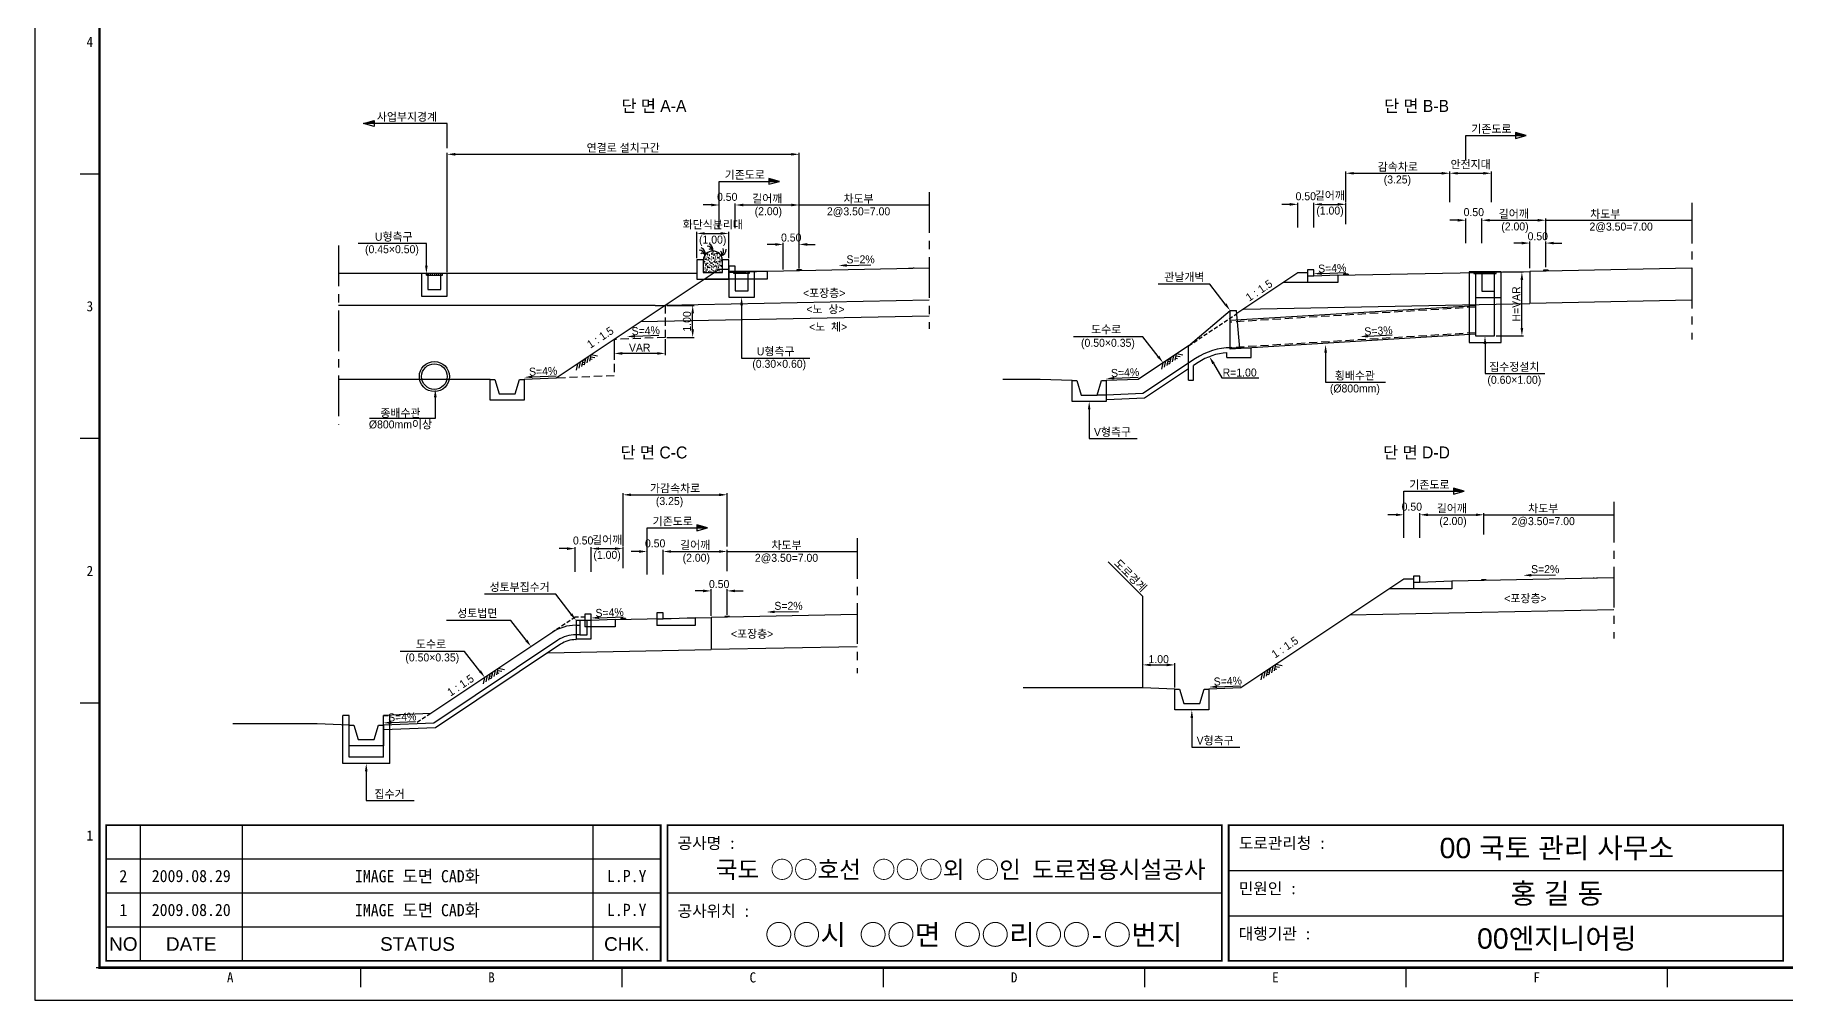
# Model space of a CAD drawing. Header units: millimetres. Extents: x 488 to 911, y 6 to 306.
# Drawn here: x 487.6 to 761.1, y 6.5 to 157.2 of the extents above; entities that cross this region are included whole.
import ezdxf
from ezdxf.enums import TextEntityAlignment as Align

# ---------------------------------------------------------------- set-up
doc = ezdxf.new("R2010")
doc.units = ezdxf.units.MM
doc.header["$LTSCALE"] = 0.2
doc.linetypes.add('CENTER', pattern=[50.8, 31.75, -6.35, 6.35, -6.35])
doc.linetypes.add('HIDDEN', pattern=[9.525, 6.35, -3.175])
for name, color, linetype in [('CC-BNCH-0005', 5, 'Continuous'), ('CC-GSTR-0004', 4, 'Continuous'), ('CZ-DIMT-0002', 7, 'Continuous'), ('CZ-EXST-0002', 1, 'Continuous'), ('CZ-LIN1-0007', 7, 'Continuous'), ('CZ-LIN2-0003', 3, 'Continuous'), ('CZ-LINE-0001', 7, 'Continuous'), ('CZ-TEXT-BOX0', 7, 'Continuous'), ('TITLE', 7, 'Continuous')]:
    doc.layers.add(name, color=color, linetype=linetype)
doc.styles.add('견고딕', font='arial.ttf')
doc.styles.add('돋움', font='')
doc.styles.add('돋음체', font='')
doc.styles.get('돋움').set_extended_font_data('Dotum')
doc.styles.get('돋음체').set_extended_font_data('DotumChe')

msp = doc.modelspace()

# ---------------------------------------------------------------- hatches: boundary and pattern name
at = {"layer": 'CZ-EXST-0002'}
h = msp.add_hatch(dxfattribs=at)
h.set_pattern_fill('AR-SAND', color=256, scale=0.01, style=0)
h.set_pattern_definition([(37.5, (496.80214, 10.9624), (-0.0160003, 0.4894132), [0, -0.38608, 0, -0.4318, 0, -0.41275]), (7.5, (496.80214, 10.9624), (0.4495233, 0.716825), [0, -0.20828, 0, -0.34798, 0, -0.13335]), (327.5, (496.4897, 10.9624), (0.7909924, 0.0014372), [0, -0.127, 0, -0.4572, 0, -0.5969]), (317.5, (496.4897, 10.9624), (0.7635565, 0.2229293), [0, -0.0635, 0, -0.29972, 0, -0.3429])])
h.paths.add_polyline_path([(591.96, 122.08), (591.96, 120.08), (593.71, 120.08), (594.46, 120.58), (594.96, 120.58), (594.96, 122.08, 0.91737)])
h.paths.add_polyline_path([(594.96, 120.08), (594.96, 120.58), (594.46, 120.58), (593.71, 120.08)], flags=17)
h = msp.add_hatch(dxfattribs=at)
h.set_pattern_fill('ANSI31', color=256, scale=0.1, angle=45, style=0)
h.set_pattern_definition([(90, (691.47332, 54.71347), (-0.3175, 6e-17), [])])
h.paths.add_polyline_path([(713.35, 120.19), (713.35, 119.94), (715.85, 119.94), (715.85, 120.19)])
at = {"layer": 'CZ-LIN1-0007'}
for points in [[(606.58, 120.37), (606.58, 120.5), (607.33, 120.51), (607.33, 120.39)], [(624.08, 120.72), (624.08, 120.85), (624.83, 120.86), (624.83, 120.74)], [(723.23, 120.32), (723.23, 120.45), (723.98, 120.46), (723.98, 120.34)], [(691.98, 119.7), (691.98, 119.82), (692.73, 119.84), (692.73, 119.71)], [(713.54, 71.97), (713.54, 72.1), (714.29, 72.11), (714.29, 71.99)], [(731.04, 72.32), (731.04, 72.45), (731.79, 72.46), (731.79, 72.34)], [(579.07, 65.91), (579.07, 66.04), (579.82, 66.05), (579.82, 65.93)], [(595.32, 66.24), (595.32, 66.36), (596.07, 66.38), (596.07, 66.25)]]:
    msp.add_hatch(color=256, dxfattribs=at).paths.add_polyline_path(points)
at = {"layer": 'CZ-LIN2-0003'}
h = msp.add_hatch(dxfattribs=at)
h.set_pattern_fill('ANSI31', color=256, scale=0.1, angle=45, style=0)
h.set_pattern_definition([(90, (526.82573, 54.45347), (-0.3175, 6e-17), [])])
h.paths.add_polyline_path([(548.71, 119.93), (548.71, 119.68), (551.21, 119.68), (551.21, 119.93)])
h = msp.add_hatch(dxfattribs=at)
h.set_pattern_fill('ANSI31', color=256, scale=0.1, angle=45, style=0)
h.set_pattern_definition([(90, (574.82573, 54.76347), (-0.3175, 6e-17), [])])
h.paths.add_polyline_path([(596.71, 120.24), (596.71, 119.99), (599.21, 119.99), (599.21, 120.24)])
h = msp.add_hatch(dxfattribs=at)
h.set_pattern_fill('ANSI31', color=256, scale=0.1, angle=45, style=0)
h.set_pattern_definition([(90, (690.47332, 54.71347), (-0.3175, 6e-17), [])])
h.paths.add_polyline_path([(712.35, 120.19), (712.35, 119.94), (715.85, 119.94), (715.85, 120.19)])
at = {"layer": 'CZ-LINE-0001'}
for points in [[(540.54, 143.39), (540.54, 143.85), (538.89, 143.39)], [(718.88, 141.51), (718.88, 141.97), (720.52, 141.51)], [(602.23, 134.34), (602.23, 134.79), (603.88, 134.34)], [(709.19, 85.94), (709.19, 86.4), (710.84, 85.94)], [(590.97, 80.2), (590.97, 80.66), (592.62, 80.2)]]:
    msp.add_hatch(color=256, dxfattribs=at).paths.add_polyline_path(points)

# ---------------------------------------------------------------- linework, layer by layer
at = {"layer": 'CC-BNCH-0005', "color": 1, "linetype": 'HIDDEN'}
for points in [[(586.03, 114.96), (586.03, 109.96), (578.05, 109.64)], [(578.05, 109.64), (578.05, 103.98), (569.01, 103.61)]]:
    msp.add_lwpolyline(points, dxfattribs=at)
at = {"layer": 'CC-GSTR-0004'}
for p, q in [((686.35, 120.53), (686.35, 118.53)), ((687.35, 120.53), (686.35, 120.53)), ((687.35, 119.53), (687.35, 120.53)), ((687.35, 119.53), (686.35, 119.53)), ((691.1, 118.53), (686.35, 118.53)), ((691.1, 119.68), (687.35, 119.53)), ((691.1, 119.68), (691.1, 118.53)), ((574.45, 66.75), (573.45, 66.75)), ((573.45, 66.75), (573.45, 64.75)), ((574.45, 65.75), (573.45, 65.75)), ((574.45, 65.75), (574.45, 66.75)), ((578.2, 65.9), (574.45, 65.75)), ((578.2, 65.9), (578.2, 64.75)), ((578.2, 64.75), (573.45, 64.75))]:
    msp.add_line(p, q, dxfattribs=at)
at = {"layer": 'CZ-EXST-0002'}
for p, q in [((594.46, 120.58), (569.01, 103.61)), ((595.96, 120.58), (594.46, 120.58)), ((595.96, 121.08), (595.96, 119.08)), ((596.96, 121.08), (595.96, 121.08)), ((596.96, 120.08), (596.96, 121.08)), ((627.28, 120.79), (601.96, 120.28)), ((746.43, 120.79), (721.1, 120.28)), ((595.96, 119.08), (592.21, 119.08)), ((596.96, 120.12), (595.96, 120.12)), ((601.96, 119.08), (595.96, 119.08)), ((601.96, 120.28), (596.96, 120.08)), ((601.96, 120.28), (601.96, 119.08)), ((712.6, 120.19), (712.6, 116.19)), ((716.6, 120.19), (712.6, 120.19)), ((713.6, 120.19), (713.6, 117.19)), ((715.6, 117.19), (715.6, 120.19)), ((716.6, 116.19), (716.6, 120.19)), ((627.28, 115.79), (586.03, 114.96)), ((712.6, 116.19), (716.6, 116.19)), ((713.6, 117.19), (715.6, 117.19)), ((746.43, 115.79), (721.1, 115.28)), ((627.28, 113.29), (582.16, 112.38)), ((558.66, 103.41), (534.97, 103.41)), ((569.01, 103.61), (564.01, 103.41)), ((585.7, 66.95), (584.7, 66.95)), ((584.7, 66.95), (584.7, 64.95)), ((585.7, 65.95), (584.7, 65.95)), ((585.7, 65.95), (585.7, 66.95)), ((590.7, 66.15), (585.7, 65.95)), ((590.7, 66.15), (590.7, 64.95)), ((616.03, 66.65), (593.2, 66.2)), ((590.7, 64.95), (584.7, 64.95)), ((616.03, 61.65), (593.2, 61.2)), ((531.64, 49.61), (518.47, 49.61)), ((536.64, 49.41), (531.64, 49.61))]:
    msp.add_line(p, q, dxfattribs=at)
for points in [[(713.35, 120.19), (713.35, 119.94), (715.85, 119.94), (715.85, 120.19)], [(564.01, 103.41), (564.01, 100.16), (558.66, 100.16), (558.66, 103.41), (559.41, 103.41), (560.08, 101.16), (562.58, 101.16), (563.26, 103.41), (563.26, 103.41)], [(541.99, 49.41), (541.99, 46.16), (536.64, 46.16), (536.64, 49.41), (537.39, 49.41), (538.06, 47.16), (540.56, 47.16), (541.24, 49.41), (541.24, 49.41)]]:
    msp.add_lwpolyline(points, close=True, dxfattribs=at)
at = {"layer": 'CZ-LIN1-0007'}
for p, q in [((607.33, 120.51), (606.58, 120.5)), ((606.58, 120.5), (606.58, 120.37)), ((607.33, 120.51), (607.33, 120.39)), ((624.08, 120.85), (624.08, 120.72)), ((624.83, 120.86), (624.83, 120.74)), ((723.98, 120.46), (723.23, 120.45)), ((723.23, 120.45), (723.23, 120.32)), ((723.98, 120.46), (723.98, 120.34)), ((692.73, 119.84), (691.98, 119.82)), ((691.98, 119.82), (691.98, 119.7)), ((692.73, 119.84), (692.73, 119.71)), ((714.29, 72.11), (713.54, 72.1)), ((713.54, 72.1), (713.54, 71.97)), ((714.29, 72.11), (714.29, 71.99)), ((731.04, 72.45), (731.04, 72.32)), ((731.79, 72.46), (731.79, 72.34)), ((579.82, 66.05), (579.07, 66.04)), ((579.07, 66.04), (579.07, 65.91)), ((579.82, 66.05), (579.82, 65.93)), ((596.07, 66.38), (595.32, 66.36)), ((595.32, 66.36), (595.32, 66.24)), ((596.07, 66.38), (596.07, 66.25))]:
    msp.add_line(p, q, dxfattribs=at)
at = {"layer": 'CZ-LIN2-0003'}
for p, q in [((590.96, 122.08), (590.96, 119.08)), ((591.96, 122.08), (590.96, 122.08)), ((591.96, 122.08), (591.96, 120.08)), ((594.96, 120.08), (594.96, 122.08)), ((595.96, 122.08), (594.96, 122.08)), ((595.96, 119.08), (595.96, 122.08)), ((590.96, 119.93), (534.97, 119.93)), ((547.96, 119.93), (547.96, 116.43)), ((551.96, 119.93), (547.96, 119.93)), ((548.96, 119.93), (548.96, 117.43)), ((550.96, 117.43), (550.96, 119.93)), ((551.96, 116.43), (551.96, 119.93)), ((590.96, 119.08), (595.96, 119.08)), ((591.96, 120.08), (594.96, 120.08)), ((599.96, 120.24), (595.96, 120.24)), ((595.96, 120.24), (595.96, 116.24)), ((596.96, 120.24), (596.96, 117.24)), ((598.96, 117.24), (598.96, 120.24)), ((601.96, 120.28), (599.96, 120.24)), ((599.96, 116.24), (599.96, 120.24)), ((684.85, 120.03), (675.34, 113.68)), ((686.35, 118.53), (682.6, 118.53)), ((686.35, 120.03), (684.85, 120.03)), ((711.6, 120.19), (711.6, 109.19)), ((712.6, 120.19), (711.6, 120.19)), ((712.6, 120.19), (712.6, 110.19)), ((715.6, 110.19), (715.6, 120.19)), ((716.6, 120.19), (715.6, 120.19)), ((716.6, 109.19), (716.6, 120.19)), ((721.1, 120.28), (721.1, 115.28)), ((584.46, 114.93), (534.97, 114.93)), ((547.96, 116.43), (551.96, 116.43)), ((548.96, 117.43), (550.96, 117.43)), ((595.96, 116.24), (599.96, 116.24)), ((596.96, 117.24), (598.96, 117.24)), ((712.6, 114.92), (674.29, 112.59)), ((667.8, 108.66), (674.29, 114.18)), ((674.29, 108.12), (674.29, 114.18)), ((674.29, 114.18), (675.29, 114.18)), ((675.79, 108.21), (675.29, 114.18)), ((712.6, 110.45), (674.29, 108.12)), ((712.6, 110.19), (715.6, 110.19)), ((667.8, 108.66), (659.93, 103.41)), ((667.8, 103.3), (667.8, 108.66)), ((673.79, 106.85), (673.79, 107.6)), ((673.79, 106.85), (677.55, 106.85)), ((674.29, 108.35), (677.55, 108.35)), ((677.55, 106.85), (677.55, 108.35)), ((711.6, 109.19), (716.6, 109.19)), ((668.88, 106.67), (660.66, 101.19)), ((667.8, 105.05), (660.9, 100.45)), ((669.29, 106.05), (668.55, 105.55)), ((668.55, 103.3), (668.55, 105.55)), ((644.58, 103.41), (638.78, 103.41)), ((649.58, 103.21), (644.58, 103.41)), ((659.93, 103.41), (654.93, 103.21)), ((667.8, 103.3), (668.55, 103.3)), ((660.66, 101.19), (654.93, 100.96)), ((660.9, 100.45), (654.96, 100.21)), ((701.42, 72.18), (692.99, 66.56)), ((702.92, 72.18), (701.42, 72.18)), ((703.92, 72.68), (702.92, 72.68)), ((702.92, 72.68), (702.92, 70.68)), ((703.92, 71.68), (702.92, 71.68)), ((703.92, 71.68), (703.92, 72.68)), ((708.92, 71.88), (703.92, 71.68)), ((734.24, 72.39), (708.92, 71.88)), ((708.92, 71.88), (708.92, 70.68)), ((702.92, 70.68), (699.17, 70.68)), ((708.92, 70.68), (702.92, 70.68)), ((572.1, 65.75), (572.1, 62.9)), ((574.45, 65.75), (572.1, 65.75)), ((572.7, 65.75), (572.7, 63.5)), ((573.85, 63.5), (573.85, 65.75)), ((574.45, 62.9), (574.45, 65.75)), ((593.2, 66.2), (593.2, 61.2)), ((692.99, 66.56), (675.97, 55.22)), ((734.24, 67.39), (692.99, 66.56)), ((568.44, 63.91), (549.38, 51.2)), ((572.04, 65), (572.7, 65)), ((572.7, 63.5), (572.04, 63.5)), ((572.7, 63.5), (573.85, 63.5)), ((569.27, 62.66), (549.87, 49.72)), ((569.68, 62.03), (550.11, 48.98)), ((572.04, 62.75), (572.1, 62.75)), ((572.1, 62.9), (574.45, 62.9)), ((572.1, 62.9), (572.1, 62.75)), ((660.62, 55.22), (641.94, 55.22)), ((665.62, 55.02), (660.62, 55.22)), ((675.97, 55.22), (670.97, 55.02)), ((536.64, 50.91), (535.64, 50.91)), ((535.64, 43.41), (535.64, 50.91)), ((536.64, 44.41), (536.64, 50.91)), ((549.38, 51.2), (541.99, 50.91)), ((541.99, 49.41), (541.99, 50.91)), ((541.99, 44.41), (541.99, 50.91)), ((541.99, 50.91), (542.74, 50.91)), ((549.87, 49.72), (541.99, 49.41)), ((542.99, 43.41), (542.99, 50.91)), ((550.11, 48.98), (541.99, 48.66)), ((541.99, 44.41), (536.64, 44.41)), ((542.99, 43.41), (535.64, 43.41))]:
    msp.add_line(p, q, dxfattribs=at)
at = {"layer": 'CZ-LIN2-0003', "linetype": 'HIDDEN'}
for p, q in [((712.6, 114.69), (674.29, 112.35)), ((712.6, 110.69), (674.29, 108.35))]:
    msp.add_line(p, q, dxfattribs=at)
at = {"layer": 'CZ-LIN2-0003'}
for points in [[(548.71, 119.93), (548.71, 119.68), (551.21, 119.68), (551.21, 119.93)], [(596.71, 120.24), (596.71, 119.99), (599.21, 119.99), (599.21, 120.24)], [(712.35, 120.19), (712.35, 119.94), (715.85, 119.94), (715.85, 120.19)], [(654.93, 103.21), (654.93, 99.96), (649.58, 99.96), (649.58, 103.21), (650.33, 103.21), (651.01, 100.96), (653.51, 100.96), (654.18, 103.21), (654.18, 103.21)], [(670.97, 55.02), (670.97, 51.77), (665.62, 51.77), (665.62, 55.02), (666.37, 55.02), (667.05, 52.77), (669.55, 52.77), (670.22, 55.02), (670.22, 55.02)]]:
    msp.add_lwpolyline(points, close=True, dxfattribs=at)
for points in [[(691.1, 119.68), (721.1, 120.28)], [(584.46, 114.93), (586.03, 114.96)], [(676.39, 114.38), (721.1, 115.28)], [(578.2, 65.9), (593.2, 66.2)], [(567.66, 60.69), (593.2, 61.2)]]:
    msp.add_lwpolyline(points, dxfattribs=at)
for radius in [2.35, 2]:
    msp.add_circle((549.96, 103.85), radius, dxfattribs=at)
for centre, radius, start, end in [((591.36, 122.71), 0.88, 7.8639, 92.7752), ((591.82, 122.68), 0.44, 19.771, 124.0366), ((591.25, 123.05), 1, 347.1802, 67.3267), ((593.46, 121.95), 1.51, 4.9353, 175.0647), ((592.6, 123.33), 0.88, 7.8639, 92.7752), ((593.06, 123.31), 0.44, 19.771, 124.0366), ((592.49, 123.68), 1, 347.1802, 67.3267), ((594.44, 123.04), 0.44, 314.5172, 58.7828), ((594.27, 123.47), 0.88, 302.6102, 27.5214), ((594.54, 123.71), 1, 281.9264, 2.0729), ((674.42, 98.35), 10, 90, 123.6901), ((674.42, 98.35), 9.25, 93.9089, 123.6901), ((572.04, 58.5), 6.5, 90, 123.6901), ((572.04, 58.5), 5, 90, 123.6901), ((572.04, 58.5), 4.25, 90, 123.6901)]:
    msp.add_arc(centre, radius, start, end, dxfattribs=at)
at = {"layer": 'CZ-LINE-0001'}
for p, q in [((538.89, 143.39), (540.54, 143.85)), ((551.96, 143.39), (538.89, 143.39)), ((540.54, 142.93), (538.89, 143.39)), ((540.54, 143.85), (540.54, 142.93)), ((551.96, 139.53), (551.96, 143.39)), ((711.1, 137.65), (711.1, 141.51)), ((711.1, 141.51), (720.52, 141.51)), ((720.52, 141.51), (718.88, 141.97)), ((718.88, 141.97), (718.88, 141.05)), ((718.88, 141.05), (720.52, 141.51)), ((551.96, 120.18), (551.96, 138.82)), ((553.21, 138.57), (605.71, 138.57)), ((606.96, 120.75), (606.96, 138.82)), ((594.46, 130.48), (594.46, 134.34)), ((594.46, 134.34), (603.88, 134.34)), ((603.88, 134.34), (602.23, 134.79)), ((602.23, 134.79), (602.23, 133.88)), ((602.23, 133.88), (603.88, 134.34)), ((692.35, 131.1), (692.35, 135.86)), ((693.6, 135.61), (707.35, 135.61)), ((708.6, 131.1), (708.6, 135.86)), ((708.6, 131.1), (708.6, 135.86)), ((709.85, 135.61), (713.85, 135.61)), ((715.1, 131.1), (715.1, 135.86)), ((593.21, 130.65), (591.96, 130.65)), ((594.46, 127.05), (594.46, 130.9)), ((596.96, 127.05), (596.96, 130.9)), ((596.96, 127.05), (596.96, 130.9)), ((598.21, 130.65), (599.46, 130.65)), ((598.21, 130.65), (605.71, 130.65)), ((606.96, 130.65), (627.29, 130.65)), ((683.6, 130.75), (682.35, 130.75)), ((684.85, 127.15), (684.85, 131)), ((687.35, 127.15), (687.35, 131)), ((687.35, 127.15), (687.35, 131)), ((688.6, 130.75), (691.1, 130.75)), ((688.6, 130.75), (689.85, 130.75)), ((692.35, 127.68), (692.35, 131)), ((590.96, 122.33), (590.96, 126.46)), ((592.21, 126.21), (594.71, 126.21)), ((595.96, 122.33), (595.96, 126.46)), ((709.85, 128.27), (708.6, 128.27)), ((711.1, 124.67), (711.1, 128.52)), ((713.6, 124.67), (713.6, 128.52)), ((713.6, 124.67), (713.6, 128.52)), ((714.85, 128.27), (716.1, 128.27)), ((714.85, 128.27), (722.35, 128.27)), ((723.6, 125.2), (723.6, 128.52)), ((723.6, 128.27), (746.43, 128.27)), ((603.21, 124.49), (601.96, 124.49)), ((604.46, 120.58), (604.46, 124.74)), ((608.21, 124.49), (609.46, 124.49)), ((719.85, 124.7), (718.6, 124.7)), ((721.1, 120.79), (721.1, 124.95)), ((723.6, 120.96), (723.6, 124.95)), ((724.85, 124.7), (726.1, 124.7)), ((716.85, 120.19), (720.11, 120.19)), ((719.86, 111.44), (719.86, 118.94)), ((586.28, 114.96), (590.56, 114.96)), ((590.31, 111.21), (590.31, 113.71)), ((586.03, 109.71), (586.03, 107.21)), ((586.28, 109.96), (590.56, 109.96)), ((715.85, 110.19), (720.11, 110.19)), ((573.83, 105.98), (574.03, 106.96)), ((574.25, 106.26), (574.44, 107.24)), ((575.01, 106.76), (574.38, 106.89)), ((575.43, 107.04), (574.44, 107.24)), ((578.05, 109.39), (578.05, 107.21)), ((584.78, 107.46), (579.3, 107.46)), ((664.86, 105.85), (665.06, 106.83)), ((665.28, 106.13), (665.47, 107.11)), ((665.69, 106.41), (665.89, 107.39)), ((666.04, 106.64), (665.75, 106.69)), ((666.45, 106.91), (665.82, 107.04)), ((666.87, 107.19), (665.89, 107.39)), ((572.17, 104.87), (572.36, 105.85)), ((572.58, 105.15), (572.78, 106.13)), ((573, 105.43), (573.2, 106.41)), ((573.35, 105.66), (573.06, 105.71)), ((573.47, 105.99), (573.13, 106.06)), ((573.54, 106.34), (573.2, 106.41)), ((573.42, 105.7), (573.61, 106.68)), ((574.59, 106.49), (574.31, 106.54)), ((663.61, 105.02), (663.81, 106)), ((664.03, 105.3), (664.23, 106.28)), ((664.45, 105.57), (664.64, 106.55)), ((664.79, 105.8), (664.5, 105.86)), ((664.92, 106.14), (664.57, 106.21)), ((664.99, 106.48), (664.64, 106.55)), ((654.93, 100.96), (653.51, 100.96)), ((579.45, 77.32), (579.45, 85.63)), ((580.7, 85.38), (594.45, 85.38)), ((595.7, 77.32), (595.7, 85.63)), ((701.42, 82.08), (701.42, 85.94)), ((701.42, 85.94), (710.84, 85.94)), ((710.84, 85.94), (709.19, 86.4)), ((709.19, 86.4), (709.19, 85.48)), ((709.19, 85.48), (710.84, 85.94)), ((700.17, 82.25), (698.92, 82.25)), ((701.42, 78.65), (701.42, 82.5)), ((703.92, 78.65), (703.92, 82.5)), ((703.92, 78.65), (703.92, 82.5)), ((705.17, 82.25), (712.67, 82.25)), ((705.17, 82.25), (706.42, 82.25)), ((713.92, 79.18), (713.92, 82.5)), ((713.92, 82.25), (734.25, 82.25)), ((583.2, 76.35), (583.2, 80.2)), ((583.2, 80.2), (592.62, 80.2)), ((592.62, 80.2), (590.97, 80.66)), ((590.97, 80.66), (590.97, 79.74)), ((590.97, 79.74), (592.62, 80.2)), ((570.7, 76.97), (569.45, 76.97)), ((571.95, 73.36), (571.95, 77.22)), ((574.45, 73.36), (574.45, 77.22)), ((574.45, 73.36), (574.45, 77.22)), ((575.7, 76.97), (576.95, 76.97)), ((575.7, 76.97), (578.2, 76.97)), ((579.45, 73.9), (579.45, 77.22)), ((583.2, 72.91), (583.2, 76.77)), ((585.7, 72.91), (585.7, 76.77)), ((585.7, 72.91), (585.7, 76.77)), ((595.7, 73.45), (595.7, 76.77)), ((581.95, 76.52), (580.7, 76.52)), ((586.95, 76.52), (594.45, 76.52)), ((586.95, 76.52), (588.2, 76.52)), ((595.7, 76.52), (616.03, 76.52)), ((660.62, 69.49), (655.23, 74.89)), ((721.34, 72.82), (725.09, 72.89)), ((591.95, 70.36), (590.7, 70.36)), ((593.2, 66.45), (593.2, 70.61)), ((595.7, 66.62), (595.7, 70.61)), ((596.95, 70.36), (598.2, 70.36)), ((660.62, 55.22), (660.62, 69.49)), ((558.9, 56.7), (559.09, 57.68)), ((559.31, 56.97), (559.51, 57.95)), ((559.73, 57.25), (559.92, 58.23)), ((560.07, 57.48), (559.79, 57.54)), ((560.49, 57.76), (559.85, 57.88)), ((560.9, 58.03), (559.92, 58.23)), ((660.62, 55.47), (660.62, 59.05)), ((661.87, 58.8), (664.37, 58.8)), ((665.62, 55.27), (665.62, 59.05)), ((679.13, 56.47), (679.33, 57.45)), ((679.55, 56.75), (679.74, 57.73)), ((679.96, 57.03), (680.16, 58.01)), ((680.44, 57.59), (680.09, 57.66)), ((680.51, 57.94), (680.16, 58.01)), ((680.38, 57.3), (680.57, 58.28)), ((680.79, 57.58), (680.99, 58.56)), ((681.21, 57.86), (681.41, 58.84)), ((681.56, 58.09), (681.27, 58.15)), ((681.97, 58.37), (681.34, 58.49)), ((682.39, 58.64), (681.41, 58.84)), ((557.65, 55.86), (557.84, 56.84)), ((558.06, 56.14), (558.26, 57.12)), ((558.48, 56.42), (558.68, 57.4)), ((558.82, 56.65), (558.54, 56.71)), ((558.95, 56.98), (558.61, 57.05)), ((559.02, 57.33), (558.68, 57.4)), ((680.31, 57.26), (680.02, 57.31))]:
    msp.add_line(p, q, dxfattribs=at)
at = {"layer": 'CZ-LINE-0001', "linetype": 'CENTER'}
for p, q in [((627.28, 132.66), (627.28, 111.31)), ((746.43, 131.01), (746.43, 109.66)), ((534.97, 124.33), (534.97, 96.36)), ((734.24, 84.26), (734.24, 62.91)), ((616.03, 78.6), (616.03, 57.52))]:
    msp.add_line(p, q, dxfattribs=at)
at = {"layer": 'CZ-LINE-0001', "color": 1}
for p, q in [((606.96, 127.58), (606.96, 130.9)), ((606.96, 120.75), (606.96, 124.74))]:
    msp.add_line(p, q, dxfattribs=at)
at = {"layer": 'CZ-LINE-0001', "linetype": 'HIDDEN', "ltscale": 0.5}
for p, q in [((667.8, 108.66), (675.34, 113.68)), ((571.95, 66.25), (568.44, 63.91)), ((573.45, 66.25), (571.95, 66.25)), ((549.38, 51.2), (546.99, 49.61))]:
    msp.add_line(p, q, dxfattribs=at)
at = {"layer": 'CZ-LINE-0001'}
for points in [[(548.71, 121.18), (548.71, 124.61), (538.04, 124.61)], [(614.38, 121.22), (618.13, 121.29)], [(673.53, 115.17), (671.13, 118.26), (663.05, 118.26)], [(663.04, 106.99), (660.64, 110.08), (649.81, 110.08)], [(689.2, 107.58), (689.2, 102.98), (698.54, 102.98)], [(714.1, 108.94), (714.1, 104.33), (723.45, 104.33)], [(671.67, 105.88), (672.96, 103.67), (678.74, 103.67)], [(550.1, 100.61), (550.1, 97.29), (539.81, 97.29)], [(652.26, 98.71), (652.26, 94.16), (659.76, 94.16)], [(571.33, 66.73), (568.93, 69.83), (557.77, 69.83)], [(564.31, 62.65), (561.91, 65.74), (551.84, 65.74)], [(603.12, 67.09), (606.87, 67.16)], [(557.08, 57.83), (554.68, 60.92), (544.61, 60.92)], [(668.3, 50.52), (668.3, 45.96), (675.8, 45.96)], [(539.31, 42.16), (539.31, 37.6), (546.82, 37.6)]]:
    msp.add_lwpolyline(points, dxfattribs=at)
at = {"layer": 'CZ-LINE-0001', "extrusion": (0, 0, -1)}
for points in [[(-688.6, 119.96), (-692.35, 120.11)], [(-597.96, 114.99), (-597.96, 106.71), (-608.62, 106.71)], [(-581.29, 110.14), (-585.04, 110.29)], [(-695.83, 110.16), (-699.58, 110.37)], [(-565.26, 103.79), (-569.01, 103.94)], [(-656.18, 103.59), (-659.93, 103.74)], [(-575.7, 66.18), (-579.45, 66.33)], [(-672.22, 55.39), (-675.97, 55.54)], [(-543.24, 49.79), (-546.99, 49.94)]]:
    msp.add_lwpolyline(points, dxfattribs=at)
at = {"layer": 'CZ-LINE-0001'}
for points in [[(553.21, 138.78), (553.21, 138.36), (551.96, 138.57)], [(605.71, 138.78), (605.71, 138.36), (606.96, 138.57)], [(693.6, 135.81), (693.6, 135.4), (692.35, 135.61)], [(707.35, 135.81), (707.35, 135.4), (708.6, 135.61)], [(709.85, 135.81), (709.85, 135.4), (708.6, 135.61)], [(713.85, 135.81), (713.85, 135.4), (715.1, 135.61)], [(593.21, 130.86), (593.21, 130.44), (594.46, 130.65)], [(598.21, 130.86), (598.21, 130.44), (596.96, 130.65)], [(598.21, 130.86), (598.21, 130.44), (596.96, 130.65)], [(605.71, 130.86), (605.71, 130.44), (606.96, 130.65)], [(683.6, 130.96), (683.6, 130.54), (684.85, 130.75)], [(688.6, 130.96), (688.6, 130.54), (687.35, 130.75)], [(688.6, 130.96), (688.6, 130.54), (687.35, 130.75)], [(691.1, 130.96), (691.1, 130.54), (692.35, 130.75)], [(592.21, 126.41), (592.21, 126), (590.96, 126.21)], [(594.71, 126.41), (594.71, 126), (595.96, 126.21)], [(709.85, 128.47), (709.85, 128.06), (711.1, 128.27)], [(714.85, 128.47), (714.85, 128.06), (713.6, 128.27)], [(714.85, 128.47), (714.85, 128.06), (713.6, 128.27)], [(722.35, 128.47), (722.35, 128.06), (723.6, 128.27)], [(603.21, 124.7), (603.21, 124.28), (604.46, 124.49)], [(608.21, 124.7), (608.21, 124.28), (606.96, 124.49)], [(719.85, 124.91), (719.85, 124.49), (721.1, 124.7)], [(724.85, 124.91), (724.85, 124.49), (723.6, 124.7)], [(548.91, 121.18), (548.71, 119.93), (548.5, 121.18)], [(614.39, 121.01), (613.13, 121.19), (614.38, 121.43)], [(719.65, 118.94), (720.07, 118.94), (719.86, 120.19)], [(590.11, 113.71), (590.52, 113.71), (590.31, 114.96)], [(673.69, 115.3), (674.29, 114.18), (673.36, 115.04)], [(590.11, 111.21), (590.52, 111.21), (590.31, 109.96)], [(713.9, 108.94), (714.1, 110.19), (714.31, 108.94)], [(719.65, 111.44), (720.07, 111.44), (719.86, 110.19)], [(579.3, 107.67), (579.3, 107.26), (578.05, 107.46)], [(584.78, 107.67), (584.78, 107.26), (586.03, 107.46)], [(663.21, 107.11), (663.81, 106), (662.88, 106.86)], [(671.49, 105.78), (671.04, 106.96), (671.85, 105.99)], [(688.99, 107.58), (689.2, 108.83), (689.41, 107.58)], [(549.89, 100.61), (550.1, 101.86), (550.31, 100.61)], [(652.05, 98.71), (652.26, 99.96), (652.46, 98.71)], [(580.7, 85.58), (580.7, 85.17), (579.45, 85.38)], [(594.45, 85.58), (594.45, 85.17), (595.7, 85.38)], [(700.17, 82.46), (700.17, 82.04), (701.42, 82.25)], [(705.17, 82.46), (705.17, 82.04), (703.92, 82.25)], [(705.17, 82.46), (705.17, 82.04), (703.92, 82.25)], [(712.67, 82.46), (712.67, 82.04), (713.92, 82.25)], [(570.7, 77.17), (570.7, 76.76), (571.95, 76.97)], [(575.7, 77.17), (575.7, 76.76), (574.45, 76.97)], [(575.7, 77.17), (575.7, 76.76), (574.45, 76.97)], [(578.2, 77.17), (578.2, 76.76), (579.45, 76.97)], [(581.95, 76.72), (581.95, 76.31), (583.2, 76.52)], [(586.95, 76.72), (586.95, 76.31), (585.7, 76.52)], [(586.95, 76.72), (586.95, 76.31), (585.7, 76.52)], [(594.45, 76.72), (594.45, 76.31), (595.7, 76.52)], [(721.35, 72.61), (720.09, 72.79), (721.34, 73.03)], [(591.95, 70.57), (591.95, 70.15), (593.2, 70.36)], [(596.95, 70.57), (596.95, 70.15), (595.7, 70.36)], [(571.5, 66.86), (572.1, 65.75), (571.17, 66.61)], [(603.13, 66.88), (601.87, 67.06), (603.12, 67.29)], [(564.47, 62.78), (565.07, 61.66), (564.14, 62.52)], [(557.24, 57.96), (557.84, 56.84), (556.91, 57.7)], [(661.87, 59.01), (661.87, 58.59), (660.62, 58.8)], [(664.37, 59.01), (664.37, 58.59), (665.62, 58.8)], [(668.09, 50.52), (668.3, 51.77), (668.5, 50.52)], [(539.11, 42.16), (539.31, 43.41), (539.52, 42.16)]]:
    msp.add_solid(points, dxfattribs=at)
at = {"layer": 'CZ-LINE-0001', "extrusion": (0, 0, -1)}
for points in [[(-688.59, 120.17), (-687.35, 119.91), (-688.61, 119.75)], [(-598.16, 114.99), (-597.96, 116.24), (-597.75, 114.99)], [(-581.28, 110.35), (-580.04, 110.09), (-581.3, 109.93)], [(-695.82, 110.37), (-694.59, 110.09), (-695.84, 109.95)], [(-565.25, 104), (-564.01, 103.74), (-565.27, 103.59)], [(-656.17, 103.8), (-654.93, 103.54), (-656.19, 103.39)], [(-575.69, 66.39), (-574.45, 66.13), (-575.71, 65.97)], [(-672.21, 55.6), (-670.97, 55.34), (-672.23, 55.19)], [(-543.23, 49.99), (-541.99, 49.74), (-543.25, 49.58)]]:
    msp.add_solid(points, dxfattribs=at)
at = {"layer": 'TITLE', "color": 7, "linetype": 'Continuous'}
for p, q in [((497.64, 135.47), (494.62, 135.47)), ((497.64, 94.15), (494.62, 94.15)), ((497.64, 52.82), (494.62, 52.82)), ((538.47, 8.46), (538.47, 11.49)), ((579.29, 8.46), (579.29, 11.49)), ((620.12, 8.46), (620.12, 11.49)), ((660.94, 8.46), (660.94, 11.49)), ((701.77, 8.46), (701.77, 11.49)), ((742.59, 8.46), (742.59, 11.49))]:
    msp.add_line(p, q, dxfattribs=at)
at = {"layer": 'TITLE', "ltscale": 150}
for p, q in [((504.01, 33.77), (504.01, 12.55)), ((519.93, 33.77), (519.93, 12.55)), ((574.7, 33.77), (574.7, 12.55)), ((585.31, 28.46), (498.7, 28.46)), ((674.05, 26.7), (760.66, 26.7)), ((585.31, 23.16), (498.7, 23.16)), ((672.99, 23.16), (586.38, 23.16)), ((674.05, 19.62), (760.66, 19.62)), ((585.31, 17.85), (498.7, 17.85))]:
    msp.add_line(p, q, dxfattribs=at)
at = {"layer": 'TITLE'}
msp.add_line((906, 11.49), (497.14, 11.49), dxfattribs=at)
msp.add_lwpolyline([(487.56, 6.45), (910.92, 6.45), (910.92, 305.83), (487.56, 305.83)], close=True, dxfattribs=at)
at = {"layer": 'TITLE', "linetype": 'Continuous', "const_width": 0.403}
msp.add_lwpolyline([(497.64, 11.49), (497.64, 300.79), (905.89, 300.79), (905.89, 11.49)], close=True, dxfattribs=at)
at = {"layer": 'TITLE', "ltscale": 150, "const_width": 0.265}
for points in [[(498.7, 33.77), (585.31, 33.77), (585.31, 12.55), (498.7, 12.55)], [(586.38, 33.77), (672.99, 33.77), (672.99, 12.55), (586.38, 12.55)], [(760.66, 12.55), (674.05, 12.55), (674.05, 33.77), (760.66, 33.77)]]:
    msp.add_lwpolyline(points, close=True, dxfattribs=at)

# ---------------------------------------------------------------- texts
at = {"layer": 'CZ-DIMT-0002', "style": '돋움'}
for s, p in [('사업부지경계', (540.97, 144.42)), ('기존도로', (711.96, 142.53)), ('기존도로', (595.32, 135.36)), ('기존도로', (702.28, 86.96)), ('기존도로', (584.06, 81.23))]:
    msp.add_text(s, height=1.25, dxfattribs=at).set_placement(p, align=Align.MIDDLE_LEFT)
for s, p in [('(3.25)', (700.41, 134.64)), ('차도부', (616.23, 131.63)), ('(2.00)', (602.13, 129.68)), ('2@3.50=7.00', (616.23, 129.66)), ('(1.00)', (689.88, 129.78)), ('차도부', (732.88, 129.25)), ('U형측구', (543.62, 125.69)), ('(1.00)', (593.44, 125.24)), ('(2.00)', (718.78, 127.3)), ('2@3.50=7.00', (735.37, 127.28)), ('(0.45×0.50)', (543.33, 123.74)), ('S=2%', (616.54, 122.16)), ('<포장층>', (610.86, 116.89)), ('관날개벽', (667.13, 119.4)), ('<노  상>', (611.06, 114.37)), ('<노  체>', (611.48, 111.61)), ('(0.50×0.35)', (655.19, 109.12)), ('도수로', (654.91, 111.22)), ('U형측구', (603.27, 107.79)), ('(0.30×0.60)', (603.83, 105.84)), ('R=1.00', (675.77, 104.48)), ('횡배수관', (693.77, 104)), ('(0.60×1.00)', (718.68, 103.34)), ('집수정설치', (718.68, 105.36)), ('(Ø800mm)', (693.77, 101.99)), ('종배수관', (544.66, 98.15)), ('Ø800mm이상', (544.66, 96.37)), ('V형측구', (655.9, 95.19)), ('(3.25)', (586.7, 84.4)), ('차도부', (723.19, 83.24)), ('(2.00)', (709.1, 81.28)), ('2@3.50=7.00', (723.19, 81.26)), ('(1.00)', (576.94, 75.99)), ('차도부', (604.97, 77.5)), ('(2.00)', (590.88, 75.54)), ('2@3.50=7.00', (604.97, 75.53)), ('S=2%', (723.5, 73.76)), ('성토부집수거', (563.28, 70.96)), ('S=2%', (605.28, 68.03)), ('<포장층>', (720.42, 69.19)), ('성토법면', (556.66, 66.88)), ('<포장층>', (599.6, 63.65)), ('(0.50×0.35)', (549.63, 59.97)), ('도수로', (549.43, 62.06)), ('V형측구', (671.94, 46.99)), ('집수거', (542.96, 38.63))]:
    msp.add_text(s, height=1.25, dxfattribs=at).set_placement(p, align=Align.MIDDLE_CENTER)
for s, rotation, p in [('S=4%', 2.2906, (690.23, 120.78)), ('1 : 1.5', 33.6901, (678.8, 117.31)), ('1 : 1.5', 33.6901, (575.87, 109.96)), ('S=4%', 2.2906, (582.98, 111.02)), ('S=3%', 3.1926, (697.45, 111)), ('S=4%', 2.2906, (566.95, 104.68)), ('S=4%', 2.2906, (657.87, 104.48)), ('도로경계', 315, (658.71, 72.78)), ('S=4%', 2.2906, (577.33, 66.99)), ('1 : 1.5', 33.6901, (682.83, 61.56)), ('1 : 1.5', 33.6901, (554.04, 55.62)), ('S=4%', 2.2906, (673.91, 56.28)), ('S=4%', 2.2906, (544.93, 50.67))]:
    msp.add_text(s, height=1.25, rotation=rotation, dxfattribs=at).set_placement(p, align=Align.MIDDLE_CENTER)
at = {"layer": 'CZ-LINE-0001', "char_height": 1.25, "attachment_point": 5, "style": '돋움'}
for s, insert in [('\\A1;연결로 설치구간', (579.46, 139.51)), ('\\A1;감속차로', (700.48, 136.55)), ('\\A1;안전지대', (711.85, 136.93)), ('\\A1;0.50', (595.71, 131.91)), ('\\A1;길어깨', (601.96, 131.59)), ('\\A1;0.50', (686.1, 132.01)), ('\\A1;길어깨', (689.85, 132.07)), ('\\A1;0.50', (712.35, 129.53)), ('\\A1;길어깨', (718.6, 129.21)), ('\\A1;화단식분리대', (593.46, 127.53)), ('\\A1;0.50', (605.71, 125.56)), ('\\A1;0.50', (722.35, 125.76)), ('\\A1;VAR', (582.04, 108.36)), ('\\A1;가감속차로', (587.57, 86.32)), ('\\A1;0.50', (702.67, 83.51)), ('\\A1;길어깨', (708.92, 83.19)), ('\\A1;0.50', (573.2, 78.23)), ('\\A1;길어깨', (576.95, 78.28)), ('\\A1;0.50', (584.45, 77.78)), ('\\A1;길어깨', (590.7, 77.46)), ('\\A1;0.50', (594.45, 71.42)), ('\\A1;1.00', (663.12, 59.69))]:
    msp.add_mtext(s, dxfattribs=dict(at, insert=insert))
at = {"layer": 'CZ-LINE-0001', "char_height": 1.25, "attachment_point": 5, "rotation": 90, "style": '돋움'}
for s, insert in [('\\A1;H=VAR', (718.97, 115.19)), ('\\A1;1.00', (589.42, 112.46))]:
    msp.add_mtext(s, dxfattribs=dict(at, insert=insert))
at = {"layer": 'CZ-TEXT-BOX0', "style": '돋움'}
for s, p in [('단 면 A-A', (584.26, 146.13)), ('단 면 B-B', (703.4, 146.13)), ('단 면 C-C', (584.26, 91.99)), ('단 면 D-D', (703.4, 91.99))]:
    msp.add_text(s, height=1.875, dxfattribs=at).set_placement(p, align=Align.MIDDLE_CENTER)
at = {"layer": 'TITLE', "color": 3, "linetype": 'Continuous', "style": '돋음체'}
for s, p in [('4', (496.13, 156.14)), ('3', (496.13, 114.82)), ('2', (496.13, 73.49)), ('1', (496.13, 32.16)), ('A', (518.06, 9.98)), ('B', (558.88, 9.98)), ('C', (599.71, 9.98)), ('D', (640.53, 9.98)), ('E', (681.35, 9.98)), ('F', (722.18, 9.98))]:
    msp.add_text(s, height=1.59, dxfattribs=at).set_placement(p, align=Align.MIDDLE)
at = {"layer": 'TITLE', "style": '돋음체'}
for s, p in [('공사명 : ', (587.97, 30.06)), ('도로관리청 :', (675.64, 30.06)), ('민원인 :', (675.64, 22.98)), ('공사위치 :', (587.97, 19.45)), ('대행기관 :', (675.64, 15.91))]:
    msp.add_text(s, height=1.804, dxfattribs=at).set_placement(p)
at = {"layer": 'TITLE', "color": 7, "linetype": 'Continuous'}
for s, height, style, p in [('00 국토 관리 사무소', 3.1832, '견고딕', (725.31, 30.23)), ('국도 ○○호선 ○○○외 ○인 도로점용시설공사', 2.7, '돋음체', (632.18, 26.85)), ('홍 길 동', 3.183, '견고딕', (725.31, 23.16)), ('○○시 ○○면 ○○리○○-○번지', 3.1832, '돋음체', (634.21, 16.68)), ('00엔지니어링', 3.183, '견고딕', (725.31, 16.09))]:
    msp.add_text(s, height=height, dxfattribs=dict(at, style=style)).set_placement(p, align=Align.MIDDLE)
at = {"layer": 'TITLE', "color": 1, "linetype": 'Continuous', "style": '돋음체'}
msp.add_text('2', height=1.91, dxfattribs=at).set_placement((501.36, 25.81), align=Align.MIDDLE)
at = {"layer": 'TITLE', "linetype": 'Continuous'}
for s, height, style, p in [('2009.08.29', 1.91, '돋음체', (511.97, 25.81)), ('L.P.Y', 1.91, '돋음체', (580.01, 25.81)), ('1', 1.91, '돋음체', (501.36, 20.51)), ('2009.08.20', 1.91, '돋음체', (511.97, 20.51)), ('L.P.Y', 1.91, '돋음체', (580.01, 20.51)), ('NO', 2.122, '견고딕', (501.36, 15.2)), ('DATE', 2.122, '견고딕', (511.97, 15.2)), ('STATUS', 2.122, '견고딕', (547.32, 15.2)), ('CHK.', 2.122, '견고딕', (580.01, 15.2))]:
    msp.add_text(s, height=height, dxfattribs=dict(at, style=style)).set_placement(p, align=Align.MIDDLE)
at = {"layer": 'TITLE', "style": '돋음체'}
for p in [(547.32, 25.81), (547.32, 20.51)]:
    msp.add_text('IMAGE 도면 CAD화', height=1.9099, dxfattribs=at).set_placement(p, align=Align.MIDDLE)

doc.saveas('drawing.dxf')
